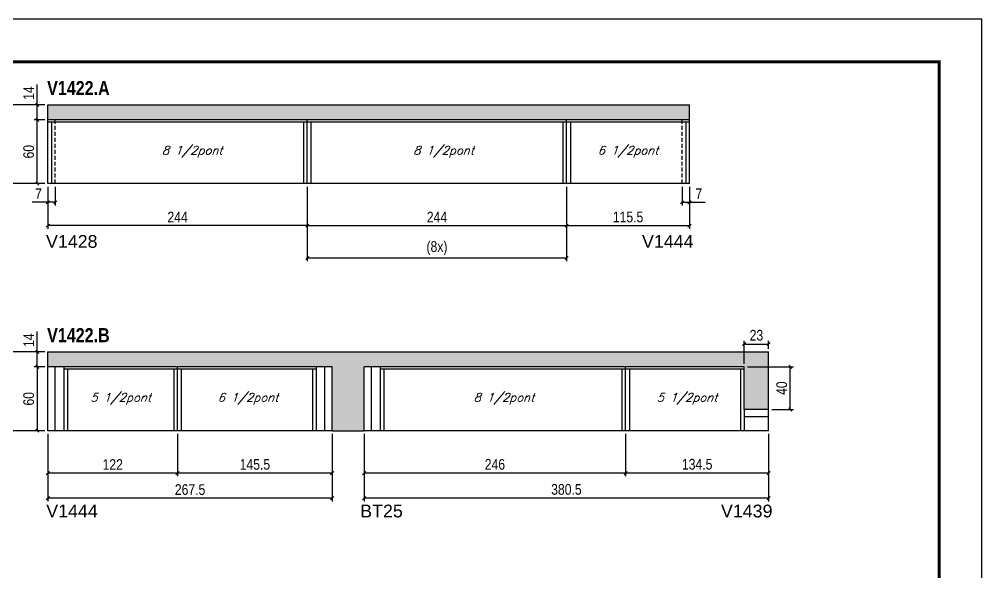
# Model space of a CAD drawing. Extents: x 3309 to 9563, y -2522 to 14608.
# Drawn here: x 7072 to 7978, y 8346 to 8865 of the extents above; entities that cross this region are included whole.
import ezdxf

# ---------------------------------------------------------------- set-up
doc = ezdxf.new("R2010")
doc.units = 0
doc.linetypes.add('DASHED', pattern=[0.75, 0.5, -0.25])
doc.linetypes.add('HIDDEN', pattern=[0.375, 0.25, -0.125])
for name, color, linetype in [('5', 5, 'Continuous'), ('COTA', 241, 'Continuous'), ('NOMENCLATURA', 7, 'Continuous'), ('Painéis', 200, 'Continuous'), ('SARR_2.2x7', 40, 'Continuous'), ('SARR_3.5x7', 81, 'Continuous'), ('texto', 7, 'Continuous')]:
    doc.layers.add(name, color=color, linetype=linetype)
doc.layers.add('Folhas', color=255, linetype='Continuous', lineweight=9)
doc.layers.add('SARRAFO DE PRESSAO', color=251, linetype='DASHED', lineweight=9)
doc.layers.add('Laje_Perimetro', color=7, linetype='Continuous', plot=False)
doc.styles.add('COTA TECNICA', font='techl___.ttf', dxfattribs={"height": 10})
doc.styles.add('Romans', font='romans.shx')
doc.styles.get("Standard").update_dxf_attribs({"font": 'arial.ttf'})
doc.styles.add('TECNICA', font='techb___.ttf', dxfattribs={"height": 10})
doc.dimstyles.new('PAINEL', dxfattribs={"dimtxt": 10, "dimasz": 3, "dimexe": 3, "dimexo": 3, "dimgap": 3, "dimtad": 1, "dimdec": 1, "dimzin": 12, "dimdsep": 46, "dimtxsty": 'COTA TECNICA', "dimblk1": 'OBLIQUE', "dimblk2": 'OBLIQUE', "dimsah": 1, "dimcen": 0.9, "dimclrd": 4, "dimclre": 4, "dimclrt": 240, "dimadec": 1, "dimazin": 3, "dimtfac": 1, "dimtdec": 1, "dimtmove": 0, "dimatfit": 3, "dimfxl": 1, "dimtolj": 1, "dimtzin": 12, "dimarcsym": 0})

# ---------------------------------------------------------------- blocks, each defined once
blk = doc.blocks.new('9999999999')
at = {"layer": 'Folhas'}
blk.add_lwpolyline([(98138.98, 34190.21), (99623.98, 34190.21), (99623.98, 35240.21), (98138.98, 35240.21)], close=True, dxfattribs=at)
at = {"layer": 'Folhas', "color": 30, "const_width": 3}
blk.add_lwpolyline([(98213.98, 34230.21), (99583.98, 34230.21), (99583.98, 35200.21), (98213.98, 35200.21)], close=True, dxfattribs=at)
blk = doc.blocks.new('_Oblique')
at = {"color": 0, "linetype": 'ByBlock', "lineweight": -2}
blk.add_line((-0.5, -0.5), (0.5, 0.5), dxfattribs=at)
blk = doc.blocks.new('*D2231')
at = {"layer": 'COTA', "color": 4, "linetype": 'ByBlock', "lineweight": -2, "transparency": 16777216}
for p, q in [((7099.41, 8707.55), (7099.41, 8668.05)), ((7343.41, 8707.55), (7343.41, 8668.05)), ((7343.41, 8671.05), (7099.41, 8671.05))]:
    blk.add_line(p, q, dxfattribs=at)
at = {"layer": 'Defpoints', "color": 0, "linetype": 'ByBlock', "transparency": 16777216}
for p in [(7099.41, 8710.55), (7343.41, 8710.55), (7099.41, 8671.05)]:
    blk.add_point(p, dxfattribs=at)
at = {"layer": 'COTA', "color": 4, "linetype": 'ByBlock', "lineweight": -2, "transparency": 16777216, "xscale": 3, "yscale": 3, "zscale": 3, "rotation": 180}
blk.add_blockref('_Oblique', (7099.41, 8671.05), dxfattribs=at)
at = {"layer": 'COTA', "color": 4, "linetype": 'ByBlock', "lineweight": -2, "transparency": 16777216, "xscale": 3, "yscale": 3, "zscale": 3}
blk.add_blockref('_Oblique', (7343.41, 8671.05), dxfattribs=at)
at = {"layer": 'COTA', "color": 240, "linetype": 'ByBlock', "transparency": 16777216, "insert": (7221.41, 8679.13), "char_height": 10, "attachment_point": 5, "style": 'COTA TECNICA'}
blk.add_mtext('\\A1;244', dxfattribs=at)
blk = doc.blocks.new('*D2232')
at = {"layer": 'COTA', "color": 4, "lineweight": -2, "transparency": 16777216}
for p, q in [((7343.41, 8707.55), (7343.41, 8668.05)), ((7587.41, 8707.55), (7587.41, 8668.05)), ((7343.41, 8671.05), (7587.41, 8671.05))]:
    blk.add_line(p, q, dxfattribs=at)
at = {"layer": 'Defpoints', "color": 0, "transparency": 16777216}
for p in [(7343.41, 8710.55, 0), (7587.41, 8710.55, 0), (7587.41, 8671.05)]:
    blk.add_point(p, dxfattribs=at)
at = {"layer": 'COTA', "color": 4, "lineweight": -2, "transparency": 16777216, "xscale": 3, "yscale": 3, "zscale": 3, "rotation": 180}
blk.add_blockref('_Oblique', (7343.41, 8671.05), dxfattribs=at)
at = {"layer": 'COTA', "color": 4, "lineweight": -2, "transparency": 16777216, "xscale": 3, "yscale": 3, "zscale": 3}
blk.add_blockref('_Oblique', (7587.41, 8671.05), dxfattribs=at)
at = {"layer": 'COTA', "color": 240, "transparency": 16777216, "insert": (7465.41, 8679.13), "char_height": 10, "attachment_point": 5, "style": 'COTA TECNICA'}
blk.add_mtext('\\A1;244', dxfattribs=at)
blk = doc.blocks.new('*D2233')
at = {"layer": 'COTA', "color": 4, "lineweight": -2, "transparency": 16777216}
for p, q in [((7587.41, 8707.55), (7587.41, 8668.05)), ((7702.91, 8707.55), (7702.91, 8668.05)), ((7587.41, 8671.05), (7702.91, 8671.05))]:
    blk.add_line(p, q, dxfattribs=at)
at = {"layer": 'Defpoints', "color": 0, "transparency": 16777216}
for p in [(7587.41, 8710.55, 0), (7702.91, 8710.55, 0), (7702.91, 8671.05)]:
    blk.add_point(p, dxfattribs=at)
at = {"layer": 'COTA', "color": 4, "lineweight": -2, "transparency": 16777216, "xscale": 3, "yscale": 3, "zscale": 3, "rotation": 180}
blk.add_blockref('_Oblique', (7587.41, 8671.05), dxfattribs=at)
at = {"layer": 'COTA', "color": 4, "lineweight": -2, "transparency": 16777216, "xscale": 3, "yscale": 3, "zscale": 3}
blk.add_blockref('_Oblique', (7702.91, 8671.05), dxfattribs=at)
at = {"layer": 'COTA', "color": 240, "transparency": 16777216, "insert": (7645.16, 8679.16), "char_height": 10, "attachment_point": 5, "style": 'COTA TECNICA'}
blk.add_mtext('\\A1;115.5', dxfattribs=at)
blk = doc.blocks.new('*D2234')
at = {"layer": 'COTA', "color": 4, "lineweight": -2, "transparency": 16777216}
for p, q in [((7096.41, 8770.55), (7086.46, 8770.55)), ((7089.46, 8710.55), (7089.46, 8770.55)), ((7096.41, 8710.55), (7086.46, 8710.55))]:
    blk.add_line(p, q, dxfattribs=at)
at = {"layer": 'Defpoints', "color": 0, "transparency": 16777216}
for p in [(7089.46, 8770.55), (7099.41, 8770.55), (7099.41, 8710.55)]:
    blk.add_point(p, dxfattribs=at)
at = {"layer": 'COTA', "color": 4, "lineweight": -2, "transparency": 16777216, "xscale": 3, "yscale": 3, "zscale": 3}
for p, rotation in [((7089.46, 8770.55), 90), ((7089.46, 8710.55), 270)]:
    blk.add_blockref('_Oblique', p, dxfattribs=dict(at, rotation=rotation))
at = {"layer": 'COTA', "color": 240, "transparency": 16777216, "insert": (7081.36, 8740.55), "char_height": 10, "attachment_point": 5, "rotation": 90, "style": 'COTA TECNICA'}
blk.add_mtext('\\A1;60', dxfattribs=at)
blk = doc.blocks.new('*D2235')
at = {"layer": 'COTA', "color": 4, "lineweight": -2, "transparency": 16777216}
for p, q in [((7089.46, 8784.55), (7089.46, 8803.66)), ((7096.41, 8784.55), (7086.46, 8784.55)), ((7089.46, 8770.55), (7089.46, 8784.55)), ((7096.41, 8770.55), (7086.46, 8770.55))]:
    blk.add_line(p, q, dxfattribs=at)
at = {"layer": 'Defpoints', "color": 0, "transparency": 16777216}
for p in [(7089.46, 8784.55), (7099.41, 8784.55), (7099.41, 8770.55)]:
    blk.add_point(p, dxfattribs=at)
at = {"layer": 'COTA', "color": 4, "lineweight": -2, "transparency": 16777216, "xscale": 3, "yscale": 3, "zscale": 3}
for p, rotation in [((7089.46, 8784.55), 90), ((7089.46, 8770.55), 270)]:
    blk.add_blockref('_Oblique', p, dxfattribs=dict(at, rotation=rotation))
at = {"layer": 'COTA', "color": 240, "transparency": 16777216, "insert": (7081.39, 8795.6), "char_height": 10, "attachment_point": 5, "rotation": 90, "style": 'COTA TECNICA'}
blk.add_mtext('\\A1;14', dxfattribs=at)
blk = doc.blocks.new('*D2236')
at = {"layer": 'COTA', "color": 4, "lineweight": -2, "transparency": 16777216}
for p, q in [((7096.41, 8784.55), (7060.83, 8784.55)), ((7063.83, 8710.55), (7063.83, 8784.55)), ((7096.41, 8710.55), (7060.83, 8710.55))]:
    blk.add_line(p, q, dxfattribs=at)
at = {"layer": 'Defpoints', "color": 0, "transparency": 16777216}
for p in [(7063.83, 8784.55), (7099.41, 8784.55), (7099.41, 8710.55)]:
    blk.add_point(p, dxfattribs=at)
at = {"layer": 'COTA', "color": 4, "lineweight": -2, "transparency": 16777216, "xscale": 3, "yscale": 3, "zscale": 3}
for p, rotation in [((7063.83, 8784.55), 90), ((7063.83, 8710.55), 270)]:
    blk.add_blockref('_Oblique', p, dxfattribs=dict(at, rotation=rotation))
at = {"layer": 'COTA', "color": 240, "transparency": 16777216, "insert": (7055.76, 8747.55), "char_height": 10, "attachment_point": 5, "rotation": 90, "style": 'COTA TECNICA'}
blk.add_mtext('\\A1;74', dxfattribs=at)
blk = doc.blocks.new('*D2237')
at = {"layer": 'COTA', "color": 4, "lineweight": -2, "transparency": 16777216}
for p, q in [((7099.41, 8707.55), (7099.41, 8689.98)), ((7106.41, 8707.55), (7106.41, 8689.98)), ((7099.41, 8692.98), (7084.68, 8692.98)), ((7106.41, 8692.98), (7099.41, 8692.98))]:
    blk.add_line(p, q, dxfattribs=at)
at = {"layer": 'Defpoints', "color": 0, "transparency": 16777216}
for p in [(7099.41, 8710.55), (7106.41, 8710.55), (7099.41, 8692.98)]:
    blk.add_point(p, dxfattribs=at)
at = {"layer": 'COTA', "color": 4, "lineweight": -2, "transparency": 16777216, "xscale": 3, "yscale": 3, "zscale": 3, "rotation": 180}
blk.add_blockref('_Oblique', (7099.41, 8692.98), dxfattribs=at)
at = {"layer": 'COTA', "color": 4, "lineweight": -2, "transparency": 16777216, "xscale": 3, "yscale": 3, "zscale": 3}
blk.add_blockref('_Oblique', (7106.41, 8692.98), dxfattribs=at)
at = {"layer": 'COTA', "color": 240, "transparency": 16777216, "insert": (7090.55, 8701.05), "char_height": 10, "attachment_point": 5, "style": 'COTA TECNICA'}
blk.add_mtext('\\A1;7', dxfattribs=at)
blk = doc.blocks.new('*D2238')
at = {"layer": 'COTA', "color": 4, "lineweight": -2, "transparency": 16777216}
for p, q in [((7695.91, 8707.55), (7695.91, 8689.98)), ((7702.91, 8707.55), (7702.91, 8689.98)), ((7695.91, 8692.98), (7702.91, 8692.98)), ((7702.91, 8692.98), (7717.64, 8692.98))]:
    blk.add_line(p, q, dxfattribs=at)
at = {"layer": 'Defpoints', "color": 0, "transparency": 16777216}
for p in [(7695.91, 8710.55), (7702.91, 8710.55), (7702.91, 8692.98)]:
    blk.add_point(p, dxfattribs=at)
at = {"layer": 'COTA', "color": 4, "lineweight": -2, "transparency": 16777216, "xscale": 3, "yscale": 3, "zscale": 3, "rotation": 180}
blk.add_blockref('_Oblique', (7695.91, 8692.98), dxfattribs=at)
at = {"layer": 'COTA', "color": 4, "lineweight": -2, "transparency": 16777216, "xscale": 3, "yscale": 3, "zscale": 3}
blk.add_blockref('_Oblique', (7702.91, 8692.98), dxfattribs=at)
at = {"layer": 'COTA', "color": 240, "transparency": 16777216, "insert": (7711.78, 8701.05), "char_height": 10, "attachment_point": 5, "style": 'COTA TECNICA'}
blk.add_mtext('\\A1;7', dxfattribs=at)
blk = doc.blocks.new('*D2239')
at = {"layer": 'COTA', "color": 4, "lineweight": -2, "transparency": 16777216}
for p, q in [((7343.41, 8707.55), (7343.41, 8637.69)), ((7587.41, 8707.55), (7587.41, 8637.69)), ((7343.41, 8640.69), (7587.41, 8640.69))]:
    blk.add_line(p, q, dxfattribs=at)
at = {"layer": 'Defpoints', "color": 0, "transparency": 16777216}
for p in [(7343.41, 8710.55), (7587.41, 8710.55), (7587.41, 8640.69)]:
    blk.add_point(p, dxfattribs=at)
at = {"layer": 'COTA', "color": 4, "lineweight": -2, "transparency": 16777216, "xscale": 3, "yscale": 3, "zscale": 3, "rotation": 180}
blk.add_blockref('_Oblique', (7343.41, 8640.69), dxfattribs=at)
at = {"layer": 'COTA', "color": 4, "lineweight": -2, "transparency": 16777216, "xscale": 3, "yscale": 3, "zscale": 3}
blk.add_blockref('_Oblique', (7587.41, 8640.69), dxfattribs=at)
at = {"layer": 'COTA', "color": 240, "transparency": 16777216, "insert": (7465.41, 8649.92), "char_height": 10, "attachment_point": 5, "style": 'COTA TECNICA'}
blk.add_mtext('\\A1;(8x)', dxfattribs=at)
blk = doc.blocks.new('*D2240')
at = {"layer": 'COTA', "color": 4, "linetype": 'ByBlock', "lineweight": -2, "transparency": 16777216}
for p, q in [((7221.41, 8475.35), (7221.41, 8435.55)), ((7366.91, 8475.35), (7366.91, 8435.55)), ((7366.91, 8438.55), (7221.41, 8438.55))]:
    blk.add_line(p, q, dxfattribs=at)
at = {"layer": 'Defpoints', "color": 0, "linetype": 'ByBlock', "transparency": 16777216}
for p in [(7221.41, 8478.35), (7366.91, 8478.35), (7221.41, 8438.55)]:
    blk.add_point(p, dxfattribs=at)
at = {"layer": 'COTA', "color": 4, "linetype": 'ByBlock', "lineweight": -2, "transparency": 16777216, "xscale": 3, "yscale": 3, "zscale": 3, "rotation": 180}
blk.add_blockref('_Oblique', (7221.41, 8438.55), dxfattribs=at)
at = {"layer": 'COTA', "color": 4, "linetype": 'ByBlock', "lineweight": -2, "transparency": 16777216, "xscale": 3, "yscale": 3, "zscale": 3}
blk.add_blockref('_Oblique', (7366.91, 8438.55), dxfattribs=at)
at = {"layer": 'COTA', "color": 240, "linetype": 'ByBlock', "transparency": 16777216, "insert": (7294.16, 8446.66), "char_height": 10, "attachment_point": 5, "style": 'COTA TECNICA'}
blk.add_mtext('\\A1;145.5', dxfattribs=at)
blk = doc.blocks.new('*D2241')
at = {"layer": 'COTA', "color": 4, "linetype": 'ByBlock', "lineweight": -2, "transparency": 16777216}
for p, q in [((7099.41, 8475.35), (7099.41, 8435.55)), ((7221.41, 8475.35), (7221.41, 8435.55)), ((7221.41, 8438.55), (7099.41, 8438.55))]:
    blk.add_line(p, q, dxfattribs=at)
at = {"layer": 'Defpoints', "color": 0, "linetype": 'ByBlock', "transparency": 16777216}
for p in [(7099.41, 8478.35), (7221.41, 8478.35), (7099.41, 8438.55)]:
    blk.add_point(p, dxfattribs=at)
at = {"layer": 'COTA', "color": 4, "linetype": 'ByBlock', "lineweight": -2, "transparency": 16777216, "xscale": 3, "yscale": 3, "zscale": 3, "rotation": 180}
blk.add_blockref('_Oblique', (7099.41, 8438.55), dxfattribs=at)
at = {"layer": 'COTA', "color": 4, "linetype": 'ByBlock', "lineweight": -2, "transparency": 16777216, "xscale": 3, "yscale": 3, "zscale": 3}
blk.add_blockref('_Oblique', (7221.41, 8438.55), dxfattribs=at)
at = {"layer": 'COTA', "color": 240, "linetype": 'ByBlock', "transparency": 16777216, "insert": (7160.41, 8446.61), "char_height": 10, "attachment_point": 5, "style": 'COTA TECNICA'}
blk.add_mtext('\\A1;122', dxfattribs=at)
blk = doc.blocks.new('*D2242')
at = {"layer": 'COTA', "color": 4, "linetype": 'ByBlock', "lineweight": -2, "transparency": 16777216}
for p, q in [((7099.41, 8475.35), (7099.41, 8411.9)), ((7366.91, 8475.35), (7366.91, 8411.9)), ((7366.91, 8414.9), (7099.41, 8414.9))]:
    blk.add_line(p, q, dxfattribs=at)
at = {"layer": 'Defpoints', "color": 0, "linetype": 'ByBlock', "transparency": 16777216}
for p in [(7099.41, 8478.35), (7366.91, 8478.35), (7099.41, 8414.9)]:
    blk.add_point(p, dxfattribs=at)
at = {"layer": 'COTA', "color": 4, "linetype": 'ByBlock', "lineweight": -2, "transparency": 16777216, "xscale": 3, "yscale": 3, "zscale": 3, "rotation": 180}
blk.add_blockref('_Oblique', (7099.41, 8414.9), dxfattribs=at)
at = {"layer": 'COTA', "color": 4, "linetype": 'ByBlock', "lineweight": -2, "transparency": 16777216, "xscale": 3, "yscale": 3, "zscale": 3}
blk.add_blockref('_Oblique', (7366.91, 8414.9), dxfattribs=at)
at = {"layer": 'COTA', "color": 240, "linetype": 'ByBlock', "transparency": 16777216, "insert": (7233.16, 8423.01), "char_height": 10, "attachment_point": 5, "style": 'COTA TECNICA'}
blk.add_mtext('\\A1;267.5', dxfattribs=at)
blk = doc.blocks.new('*D2243')
at = {"layer": 'COTA', "color": 4, "linetype": 'ByBlock', "lineweight": -2, "transparency": 16777216}
for p, q in [((7642.91, 8475.35), (7642.91, 8435.55)), ((7777.41, 8475.35), (7777.41, 8435.55)), ((7777.41, 8438.55), (7642.91, 8438.55))]:
    blk.add_line(p, q, dxfattribs=at)
at = {"layer": 'Defpoints', "color": 0, "linetype": 'ByBlock', "transparency": 16777216}
for p in [(7642.91, 8478.35), (7777.41, 8478.35), (7642.91, 8438.55)]:
    blk.add_point(p, dxfattribs=at)
at = {"layer": 'COTA', "color": 4, "linetype": 'ByBlock', "lineweight": -2, "transparency": 16777216, "xscale": 3, "yscale": 3, "zscale": 3, "rotation": 180}
blk.add_blockref('_Oblique', (7642.91, 8438.55), dxfattribs=at)
at = {"layer": 'COTA', "color": 4, "linetype": 'ByBlock', "lineweight": -2, "transparency": 16777216, "xscale": 3, "yscale": 3, "zscale": 3}
blk.add_blockref('_Oblique', (7777.41, 8438.55), dxfattribs=at)
at = {"layer": 'COTA', "color": 240, "linetype": 'ByBlock', "transparency": 16777216, "insert": (7710.16, 8446.77), "char_height": 10, "attachment_point": 5, "style": 'COTA TECNICA'}
blk.add_mtext('\\A1;134.5', dxfattribs=at)
blk = doc.blocks.new('*D2244')
at = {"layer": 'COTA', "color": 4, "linetype": 'ByBlock', "lineweight": -2, "transparency": 16777216}
for p, q in [((7396.91, 8475.35), (7396.91, 8435.55)), ((7642.91, 8475.35), (7642.91, 8435.55)), ((7642.91, 8438.55), (7396.91, 8438.55))]:
    blk.add_line(p, q, dxfattribs=at)
at = {"layer": 'Defpoints', "color": 0, "linetype": 'ByBlock', "transparency": 16777216}
for p in [(7396.91, 8478.35), (7642.91, 8478.35), (7396.91, 8438.55)]:
    blk.add_point(p, dxfattribs=at)
at = {"layer": 'COTA', "color": 4, "linetype": 'ByBlock', "lineweight": -2, "transparency": 16777216, "xscale": 3, "yscale": 3, "zscale": 3, "rotation": 180}
blk.add_blockref('_Oblique', (7396.91, 8438.55), dxfattribs=at)
at = {"layer": 'COTA', "color": 4, "linetype": 'ByBlock', "lineweight": -2, "transparency": 16777216, "xscale": 3, "yscale": 3, "zscale": 3}
blk.add_blockref('_Oblique', (7642.91, 8438.55), dxfattribs=at)
at = {"layer": 'COTA', "color": 240, "linetype": 'ByBlock', "transparency": 16777216, "insert": (7519.91, 8446.66), "char_height": 10, "attachment_point": 5, "style": 'COTA TECNICA'}
blk.add_mtext('\\A1;246', dxfattribs=at)
blk = doc.blocks.new('*D2245')
at = {"layer": 'COTA', "color": 4, "linetype": 'ByBlock', "lineweight": -2, "transparency": 16777216}
for p, q in [((7396.91, 8475.35), (7396.91, 8411.9)), ((7777.41, 8475.35), (7777.41, 8411.9)), ((7777.41, 8414.9), (7396.91, 8414.9))]:
    blk.add_line(p, q, dxfattribs=at)
at = {"layer": 'Defpoints', "color": 0, "linetype": 'ByBlock', "transparency": 16777216}
for p in [(7396.91, 8478.35), (7777.41, 8478.35), (7396.91, 8414.9)]:
    blk.add_point(p, dxfattribs=at)
at = {"layer": 'COTA', "color": 4, "linetype": 'ByBlock', "lineweight": -2, "transparency": 16777216, "xscale": 3, "yscale": 3, "zscale": 3, "rotation": 180}
blk.add_blockref('_Oblique', (7396.91, 8414.9), dxfattribs=at)
at = {"layer": 'COTA', "color": 4, "linetype": 'ByBlock', "lineweight": -2, "transparency": 16777216, "xscale": 3, "yscale": 3, "zscale": 3}
blk.add_blockref('_Oblique', (7777.41, 8414.9), dxfattribs=at)
at = {"layer": 'COTA', "color": 240, "linetype": 'ByBlock', "transparency": 16777216, "insert": (7587.16, 8423.14), "char_height": 10, "attachment_point": 5, "style": 'COTA TECNICA'}
blk.add_mtext('\\A1;380.5', dxfattribs=at)
blk = doc.blocks.new('*D2246')
at = {"layer": 'COTA', "color": 4, "lineweight": -2, "transparency": 16777216}
for p, q in [((7096.41, 8538.35), (7086.46, 8538.35)), ((7089.46, 8538.35), (7089.46, 8478.35)), ((7096.41, 8478.35), (7086.46, 8478.35))]:
    blk.add_line(p, q, dxfattribs=at)
at = {"layer": 'Defpoints', "color": 0, "transparency": 16777216}
for p in [(7099.41, 8538.35), (7089.46, 8478.35), (7099.41, 8478.35)]:
    blk.add_point(p, dxfattribs=at)
at = {"layer": 'COTA', "color": 4, "lineweight": -2, "transparency": 16777216, "xscale": 3, "yscale": 3, "zscale": 3}
for p, rotation in [((7089.46, 8538.35), 90), ((7089.46, 8478.35), 270)]:
    blk.add_blockref('_Oblique', p, dxfattribs=dict(at, rotation=rotation))
at = {"layer": 'COTA', "color": 240, "transparency": 16777216, "insert": (7081.36, 8508.35), "char_height": 10, "attachment_point": 5, "rotation": 90, "style": 'COTA TECNICA'}
blk.add_mtext('\\A1;60', dxfattribs=at)
blk = doc.blocks.new('*D2247')
at = {"layer": 'COTA', "color": 4, "lineweight": -2, "transparency": 16777216}
for p, q in [((7089.46, 8552.35), (7089.46, 8571.47)), ((7096.41, 8552.35), (7086.46, 8552.35)), ((7089.46, 8538.35), (7089.46, 8552.35)), ((7096.41, 8538.35), (7086.46, 8538.35))]:
    blk.add_line(p, q, dxfattribs=at)
at = {"layer": 'Defpoints', "color": 0, "transparency": 16777216}
for p in [(7089.46, 8552.35), (7099.41, 8552.35), (7099.41, 8538.35)]:
    blk.add_point(p, dxfattribs=at)
at = {"layer": 'COTA', "color": 4, "lineweight": -2, "transparency": 16777216, "xscale": 3, "yscale": 3, "zscale": 3}
for p, rotation in [((7089.46, 8552.35), 90), ((7089.46, 8538.35), 270)]:
    blk.add_blockref('_Oblique', p, dxfattribs=dict(at, rotation=rotation))
at = {"layer": 'COTA', "color": 240, "transparency": 16777216, "insert": (7081.39, 8563.41), "char_height": 10, "attachment_point": 5, "rotation": 90, "style": 'COTA TECNICA'}
blk.add_mtext('\\A1;14', dxfattribs=at)
blk = doc.blocks.new('*D2248')
at = {"layer": 'COTA', "color": 4, "lineweight": -2, "transparency": 16777216}
for p, q in [((7096.41, 8552.35), (7060.83, 8552.35)), ((7063.83, 8478.35), (7063.83, 8552.35)), ((7096.41, 8478.35), (7060.83, 8478.35))]:
    blk.add_line(p, q, dxfattribs=at)
at = {"layer": 'Defpoints', "color": 0, "transparency": 16777216}
for p in [(7063.83, 8552.35), (7099.41, 8552.35), (7099.41, 8478.35)]:
    blk.add_point(p, dxfattribs=at)
at = {"layer": 'COTA', "color": 4, "lineweight": -2, "transparency": 16777216, "xscale": 3, "yscale": 3, "zscale": 3}
for p, rotation in [((7063.83, 8552.35), 90), ((7063.83, 8478.35), 270)]:
    blk.add_blockref('_Oblique', p, dxfattribs=dict(at, rotation=rotation))
at = {"layer": 'COTA', "color": 240, "transparency": 16777216, "insert": (7055.76, 8515.35), "char_height": 10, "attachment_point": 5, "rotation": 90, "style": 'COTA TECNICA'}
blk.add_mtext('\\A1;74', dxfattribs=at)
blk = doc.blocks.new('*D2251')
at = {"layer": 'COTA', "color": 4, "lineweight": -2, "transparency": 16777216}
for p, q in [((7757.41, 8538.35), (7800.79, 8538.35)), ((7797.79, 8498.35), (7797.79, 8538.35)), ((7780.41, 8498.35), (7800.79, 8498.35))]:
    blk.add_line(p, q, dxfattribs=at)
at = {"layer": 'Defpoints', "color": 0, "transparency": 16777216}
for p in [(7754.41, 8538.35), (7797.79, 8538.35), (7777.41, 8498.35)]:
    blk.add_point(p, dxfattribs=at)
at = {"layer": 'COTA', "color": 4, "lineweight": -2, "transparency": 16777216, "xscale": 3, "yscale": 3, "zscale": 3}
for p, rotation in [((7797.79, 8538.35), 90), ((7797.79, 8498.35), 270)]:
    blk.add_blockref('_Oblique', p, dxfattribs=dict(at, rotation=rotation))
at = {"layer": 'COTA', "color": 240, "transparency": 16777216, "insert": (7789.69, 8518.35), "char_height": 10, "attachment_point": 5, "rotation": 90, "style": 'COTA TECNICA'}
blk.add_mtext('\\A1;40', dxfattribs=at)
blk = doc.blocks.new('*D2252')
at = {"layer": 'COTA', "color": 4, "lineweight": -2, "transparency": 16777216}
for p, q in [((7754.41, 8541.35), (7754.41, 8562.79)), ((7754.41, 8559.79), (7777.41, 8559.79)), ((7777.41, 8555.35), (7777.41, 8562.79))]:
    blk.add_line(p, q, dxfattribs=at)
at = {"layer": 'Defpoints', "color": 0, "transparency": 16777216}
for p in [(7777.41, 8559.79), (7777.41, 8552.35), (7754.41, 8538.35)]:
    blk.add_point(p, dxfattribs=at)
at = {"layer": 'COTA', "color": 4, "lineweight": -2, "transparency": 16777216, "xscale": 3, "yscale": 3, "zscale": 3, "rotation": 180}
blk.add_blockref('_Oblique', (7754.41, 8559.79), dxfattribs=at)
at = {"layer": 'COTA', "color": 4, "lineweight": -2, "transparency": 16777216, "xscale": 3, "yscale": 3, "zscale": 3}
blk.add_blockref('_Oblique', (7777.41, 8559.79), dxfattribs=at)
at = {"layer": 'COTA', "color": 240, "transparency": 16777216, "insert": (7765.91, 8568.01), "char_height": 10, "attachment_point": 5, "style": 'COTA TECNICA'}
blk.add_mtext('\\A1;23', dxfattribs=at)

msp = doc.modelspace()

# ---------------------------------------------------------------- hatches: boundary and pattern name
at = {"layer": 'COTA'}
h = msp.add_hatch(dxfattribs=at)
h.set_pattern_fill('AR-CONC', color=256, scale=0.03)
h.set_pattern_definition([(50, (3357.3037, -767.77), (5.46554, -0.4781726), [0.5715, -6.2865]), (355, (3357.304, -767.77), (-1.0573026, 5.7317054), [0.4572, -5.0292175]), (100.451445, (3357.759, -767.81), (4.4082374, 5.2535326), [0.4857003, -5.3427073]), (46.1842, (3357.304, -766.246), (8.1323712, -1.26127), [0.85725, -9.42975]), (96.63556, (3357.9814, -766.351), (7.122124, 7.422784), [0.728551, -8.014068]), (351.18415, (3357.304, -766.246), (7.122124, 7.422784), [0.685799, -7.543792]), (21, (3358.0657, -766.627), (4.5484317, -3.067956), [0.5715, -6.2865]), (326, (3358.066, -766.627), (1.854061, 5.525639), [0.4572, -5.0292]), (71.451445, (3358.445, -766.8826), (6.4024926, 2.457683), [0.4857003, -5.342698]), (37.5, (3357.3037, -767.77), (0.0926581, 2.53665117), [0, -4.96824, 0, -5.1054, 0, -5.04825]), (7.5, (3357.3037, -767.77), (2.0045899, 3.00541724), [0, -2.91084, 0, -4.85394, 0, -1.92405]), (327.5, (3355.6045, -767.77), (4.06771786, -0.1718623), [0, -1.905, 0, -5.9436, 0, -7.8867]), (317.5, (3354.8425, -767.77), (4.4438754, 0.7627947), [0, -2.4765, 0, -3.94716, 0, -5.6007])])
h.paths.add_polyline_path([(7702.91, 8770.55), (7702.91, 8784.55), (7099.41, 8784.55), (7099.41, 8770.55)])
h = msp.add_hatch(dxfattribs=at)
h.set_pattern_fill('AR-CONC', color=256, scale=0.03)
h.set_pattern_definition([(50, (-4, -41.826), (5.46554, -0.4781726), [0.5715, -6.2865]), (355, (-4, -41.826), (-1.0573026, 5.7317054), [0.4572, -5.0292175]), (100.451445, (-3.5445, -41.866), (4.4082374, 5.2535326), [0.4857003, -5.3427073]), (46.1842, (-4, -40.302), (8.1323712, -1.26127), [0.85725, -9.42975]), (96.63556, (-3.322, -40.407), (7.122124, 7.422784), [0.7285507, -8.014068]), (351.18415, (-4, -40.302), (7.122124, 7.422784), [0.685799, -7.543792]), (21, (-3.238, -40.683), (4.5484317, -3.067956), [0.5715, -6.2865]), (326, (-3.238, -40.683), (1.8540609, 5.525639), [0.4572, -5.0292]), (71.451445, (-2.859, -40.9386), (6.4024926, 2.457683), [0.4857003, -5.342698]), (37.5, (-4, -41.826), (0.0926581, 2.53665117), [0, -4.96824, 0, -5.1054, 0, -5.04825]), (7.5, (-4, -41.826), (2.0045899, 3.00541724), [0, -2.91084, 0, -4.85394, 0, -1.92405]), (327.5, (-5.6993, -41.826), (4.06771786, -0.17186232), [0, -1.905, 0, -5.9436, 0, -7.8867]), (317.5, (-6.4613, -41.826), (4.4438754, 0.7627947), [0, -2.4765, 0, -3.94716, 0, -5.6007])])
h.paths.add_polyline_path([(7366.91, 8538.35), (7366.91, 8478.35), (7396.91, 8478.35), (7396.91, 8538.35), (7754.41, 8538.35), (7754.41, 8498.35), (7777.41, 8498.35), (7777.41, 8552.35), (7099.41, 8552.35), (7099.41, 8538.35)])

# ---------------------------------------------------------------- linework, layer by layer
for p, q in [((7099.41, 8770.55), (7099.41, 8784.55)), ((7099.41, 8784.55), (7702.91, 8784.55)), ((7702.91, 8770.55), (7702.91, 8784.55)), ((7099.41, 8538.35), (7099.41, 8552.35)), ((7099.41, 8552.35), (7777.41, 8552.35)), ((7777.41, 8498.35), (7777.41, 8552.35)), ((7754.41, 8498.35), (7754.41, 8478.35)), ((7366.91, 8478.35), (7396.91, 8478.35))]:
    msp.add_line(p, q, dxfattribs=at)
at = {"layer": 'Laje_Perimetro'}
msp.add_lwpolyline([(7977.87, 8864.98), (6492.87, 8864.98), (6492.87, 7814.98), (7977.87, 7814.98)], close=True, dxfattribs=at)
at = {"layer": 'Painéis', "linetype": 'ByBlock'}
for p, q in [((7702.91, 8770.55), (7099.41, 8770.55)), ((7099.41, 8710.55), (7099.41, 8770.55)), ((7343.41, 8710.55), (7343.41, 8770.55)), ((7587.41, 8710.55), (7587.41, 8770.55)), ((7702.91, 8710.55), (7702.91, 8770.55)), ((7702.91, 8710.55), (7099.41, 8710.55)), ((7366.91, 8538.35), (7099.41, 8538.35)), ((7099.41, 8478.35), (7099.41, 8538.35)), ((7221.41, 8478.35), (7221.41, 8538.35)), ((7366.91, 8478.35), (7366.91, 8538.35)), ((7754.41, 8538.35), (7396.91, 8538.35)), ((7396.91, 8478.35), (7396.91, 8538.35)), ((7642.91, 8478.35), (7642.91, 8538.35)), ((7754.41, 8498.35), (7754.41, 8538.35)), ((7777.41, 8498.35), (7754.41, 8498.35)), ((7777.41, 8478.35), (7777.41, 8498.35)), ((7366.91, 8478.35), (7099.41, 8478.35)), ((7777.41, 8478.35), (7396.91, 8478.35))]:
    msp.add_line(p, q, dxfattribs=at)
at = {"layer": 'SARR_2.2x7', "linetype": 'Continuous'}
for p, q in [((7343.41, 8768.35), (7099.41, 8768.35)), ((7587.41, 8768.35), (7343.41, 8768.35)), ((7702.91, 8768.35), (7587.41, 8768.35)), ((7106.41, 8478.35), (7106.41, 8538.35)), ((7359.91, 8478.35), (7359.91, 8538.35)), ((7403.91, 8478.35), (7403.91, 8538.35)), ((7221.41, 8536.15), (7114.41, 8536.15)), ((7351.91, 8536.15), (7221.41, 8536.15)), ((7642.91, 8536.15), (7411.91, 8536.15)), ((7754.41, 8536.15), (7642.91, 8536.15)), ((7777.41, 8491.35), (7754.41, 8491.35))]:
    msp.add_line(p, q, dxfattribs=at)
at = {"layer": 'SARR_2.2x7', "linetype": 'HIDDEN', "ltscale": 15}
for p, q in [((7106.41, 8710.55), (7106.41, 8770.55)), ((7695.91, 8710.55), (7695.91, 8770.55))]:
    msp.add_line(p, q, dxfattribs=at)
at = {"layer": 'SARR_3.5x7'}
for p, q in [((7102.91, 8768.35), (7102.91, 8710.55)), ((7339.91, 8768.35), (7339.91, 8710.55)), ((7346.91, 8768.35), (7346.91, 8710.55)), ((7583.91, 8768.35), (7583.91, 8710.55)), ((7590.91, 8768.35), (7590.91, 8710.55)), ((7699.41, 8768.35), (7699.41, 8710.55)), ((7114.41, 8538.35), (7114.41, 8478.35)), ((7351.91, 8538.35), (7351.91, 8478.35)), ((7411.91, 8538.35), (7411.91, 8478.35)), ((7117.91, 8536.15), (7117.91, 8478.35)), ((7217.91, 8536.15), (7217.91, 8478.35)), ((7224.91, 8536.15), (7224.91, 8478.35)), ((7348.41, 8536.15), (7348.41, 8478.35)), ((7415.41, 8536.15), (7415.41, 8478.35)), ((7639.41, 8536.15), (7639.41, 8478.35)), ((7646.41, 8536.15), (7646.41, 8478.35)), ((7750.91, 8536.15), (7750.91, 8478.35))]:
    msp.add_line(p, q, dxfattribs=at)

# ---------------------------------------------------------------- block references
at = {"layer": 'SARRAFO DE PRESSAO', "color": 6, "linetype": 'ByBlock'}
msp.add_blockref('9999999999', (-91646.11, -26375.22), dxfattribs=at)

# ---------------------------------------------------------------- texts
at = {"layer": '5', "linetype": 'Continuous'}
for s, rotation, p in [('V1428', 0.00004, (7097.62, 8650.21)), ('V1444', 0.00004, (7658.27, 8650.21)), ('V1444', 359.99996, (7097.88, 8396.89)), ('BT25', 359.99996, (7393.23, 8396.89)), ('V1439', 359.99996, (7732.55, 8396.89))]:
    msp.add_text(s, height=12, rotation=rotation, dxfattribs=at).set_placement(p)
at = {"layer": 'NOMENCLATURA', "style": 'TECNICA'}
for s, p in [('V1422.A', (7098.7, 8793.73)), ('V1422.B', (7098.7, 8561.54))]:
    msp.add_text(s, height=13.2, dxfattribs=at).set_placement(p)
at = {"layer": 'texto', "color": 2, "char_height": 8, "attachment_point": 5, "style": 'Romans'}
for s, insert in [('{\\Q19;\\C256;8 1/2pont}', (7235.16, 8740.55)), ('{\\Q19;\\C256;8 1/2pont}', (7471.66, 8740.55)), ('{\\Q19;\\C256;6 1/2pont}', (7645.16, 8740.55)), ('{\\Q19;\\C256;5 1/2pont}', (7167.91, 8508.35)), ('{\\Q19;\\C256;6 1/2pont}', (7287.66, 8508.35)), ('{\\Q19;\\C256;8 1/2pont}', (7528.41, 8508.35)), ('{\\Q19;\\C256;5 1/2pont}', (7700.66, 8508.35))]:
    msp.add_mtext(s, dxfattribs=dict(at, insert=insert))

# ---------------------------------------------------------------- dimensions: what is measured, and where the dimension line sits
at = {"layer": 'COTA'}
for base, p1, p2, picture, middle in [((7089.46, 8784.55), (7099.41, 8770.55), (7099.41, 8784.55), '*D2235', (7081.39, 8795.6)), ((7063.83, 8784.55), (7099.41, 8710.55), (7099.41, 8784.55), '*D2236', (7055.76, 8747.55)), ((7089.46, 8770.55), (7099.41, 8710.55), (7099.41, 8770.55), '*D2234', (7081.36, 8740.55)), ((7089.46, 8552.35), (7099.41, 8538.35), (7099.41, 8552.35), '*D2247', (7081.39, 8563.41)), ((7063.83, 8552.35), (7099.41, 8478.35), (7099.41, 8552.35), '*D2248', (7055.76, 8515.35)), ((7089.46, 8478.35), (7099.41, 8538.35), (7099.41, 8478.35), '*D2246', (7081.36, 8508.35)), ((7797.79, 8538.35), (7777.41, 8498.35), (7754.41, 8538.35), '*D2251', (7789.69, 8518.35))]:
    dim = msp.add_linear_dim(base=base, p1=p1, p2=p2, angle=90, dimstyle='PAINEL', dxfattribs=at)
    dim.commit()
    dim.dimension.update_dxf_attribs({"geometry": picture, "text_midpoint": middle})
for base, p1, p2, picture, middle in [((7099.41, 8692.98), (7106.41, 8710.55), (7099.41, 8710.55), '*D2237', (7090.55, 8701.05)), ((7587.41, 8671.05, 0), (7343.41, 8710.55), (7587.41, 8710.55), '*D2232', (7465.41, 8679.13, 0)), ((7702.91, 8671.05, 0), (7587.41, 8710.55), (7702.91, 8710.55), '*D2233', (7645.16, 8679.16, 0)), ((7702.91, 8692.98), (7695.91, 8710.55), (7702.91, 8710.55), '*D2238', (7711.78, 8701.05)), ((7777.41, 8559.79), (7754.41, 8538.35), (7777.41, 8552.35), '*D2252', (7765.91, 8568.01))]:
    dim = msp.add_linear_dim(base=base, p1=p1, p2=p2, dimstyle='PAINEL', dxfattribs=at)
    dim.commit()
    dim.dimension.update_dxf_attribs({"geometry": picture, "text_midpoint": middle})
at = {"layer": 'COTA', "linetype": 'ByBlock'}
for base, p1, p2, picture, middle in [((7099.41, 8671.05), (7343.41, 8710.55), (7099.41, 8710.55), '*D2231', (7221.41, 8679.13)), ((7099.41, 8438.55), (7221.41, 8478.35), (7099.41, 8478.35), '*D2241', (7160.41, 8446.61)), ((7396.91, 8438.55), (7642.91, 8478.35), (7396.91, 8478.35), '*D2244', (7519.91, 8446.66))]:
    dim = msp.add_linear_dim(base=base, p1=p1, p2=p2, angle=180, dimstyle='PAINEL', override={"dimtmove": 1}, dxfattribs=at)
    dim.commit()
    dim.dimension.update_dxf_attribs({"geometry": picture, "text_midpoint": middle})
at = {"layer": 'COTA'}
dim = msp.add_linear_dim(base=(7587.41, 8640.69), p1=(7343.41, 8710.55), p2=(7587.41, 8710.55), text='(8x)', dimstyle='PAINEL', dxfattribs=at)
dim.commit()
dim.dimension.update_dxf_attribs({"geometry": '*D2239', "text_midpoint": (7465.41, 8649.92)})
at = {"layer": 'COTA', "linetype": 'ByBlock'}
for base, p1, p2, picture, middle in [((7099.41, 8414.9), (7366.91, 8478.35), (7099.41, 8478.35), '*D2242', (7233.16, 8423.01)), ((7221.41, 8438.55), (7366.91, 8478.35), (7221.41, 8478.35), '*D2240', (7294.16, 8446.66)), ((7396.91, 8414.9), (7777.41, 8478.35), (7396.91, 8478.35), '*D2245', (7587.16, 8423.14)), ((7642.91, 8438.55), (7777.41, 8478.35), (7642.91, 8478.35), '*D2243', (7710.16, 8446.77))]:
    dim = msp.add_linear_dim(base=base, p1=p1, p2=p2, angle=180, dimstyle='PAINEL', dxfattribs=at)
    dim.commit()
    dim.dimension.update_dxf_attribs({"geometry": picture, "text_midpoint": middle})

doc.saveas('drawing.dxf')
